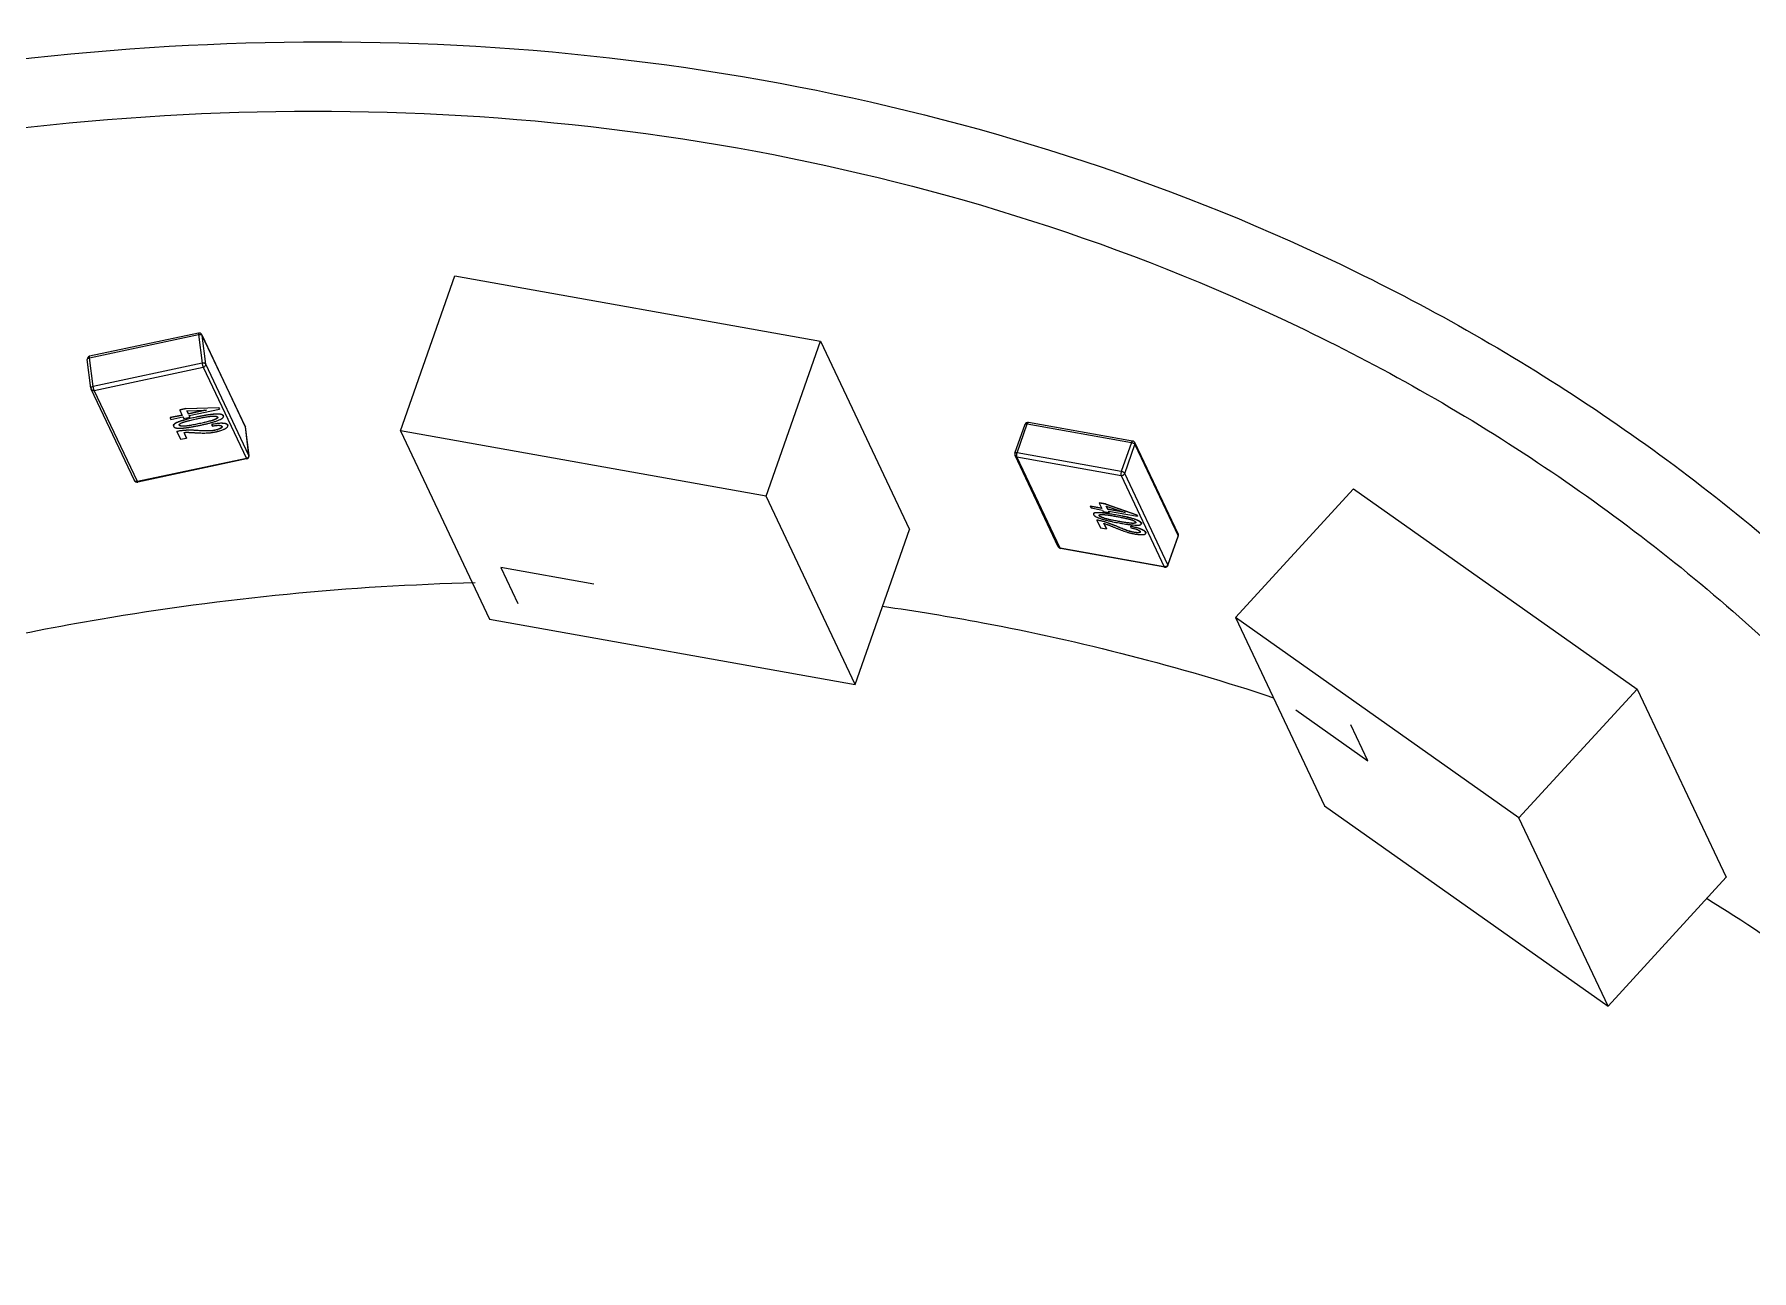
# Model space of a CAD drawing. Header units: millimetres. Extents: x 0 to 432, y 0 to 279.
# Drawn here: x 361.52 to 370.22, y 218.44 to 224.71 of the extents above; entities that cross this region are included whole.
import ezdxf

# ---------------------------------------------------------------- set-up
doc = ezdxf.new("R2010")
doc.units = ezdxf.units.MM
doc.header["$LTSCALE"] = 23.749
doc.layers.get('0').update_dxf_attribs({"linetype": 'CONTINUOUS'})

msp = doc.modelspace()

# ---------------------------------------------------------------- linework, layer by layer
at = {"color": 7, "linetype": 'CONTINUOUS'}
for p, q in [((363.3772, 222.7011), (363.6524, 223.4865)), ((363.6524, 223.4865), (365.5045, 223.1554)), ((361.8026, 223.0712), (362.3545, 223.1885)), ((362.3548, 223.196), (361.8029, 223.0787)), ((362.3545, 223.1885), (362.3728, 223.0433)), ((362.3724, 223.1845), (362.3715, 223.1878)), ((362.5904, 222.725), (362.3715, 223.1878)), ((362.3907, 223.0392), (362.3724, 223.1845)), ((362.3724, 223.1845), (362.5913, 222.7216)), ((365.2293, 222.3699), (365.5045, 223.1554)), ((365.5045, 223.1554), (365.9559, 222.2011)), ((361.8209, 222.9259), (361.8026, 223.0712)), ((361.8094, 222.9169), (361.7911, 223.0621)), ((362.3728, 223.0433), (361.8209, 222.9259)), ((361.8259, 222.9059), (362.3778, 223.0233)), ((362.3778, 223.0233), (362.5967, 222.5605)), ((362.6096, 222.5764), (362.3907, 223.0392)), ((362.0296, 222.4495), (361.8107, 222.9123)), ((362.0448, 222.4431), (361.8259, 222.9059)), ((362.2908, 222.814), (362.2589, 222.8073)), ((362.2589, 222.8073), (362.2591, 222.8056)), ((362.291, 222.8123), (362.2591, 222.8056)), ((362.2591, 222.8056), (362.2718, 222.7788)), ((362.2908, 222.814), (362.4572, 222.8183)), ((362.2908, 222.814), (362.291, 222.8123)), ((362.4574, 222.8166), (362.291, 222.8123)), ((362.2956, 222.8025), (362.395, 222.8051)), ((362.3036, 222.7856), (362.2956, 222.8025)), ((362.3034, 222.7873), (362.2962, 222.8025)), ((362.3857, 222.8048), (362.3034, 222.7873)), ((362.395, 222.8051), (362.3036, 222.7856)), ((362.3074, 222.7778), (362.4604, 222.8103)), ((362.4572, 222.8183), (362.4574, 222.8166)), ((362.4602, 222.812), (362.4572, 222.8183)), ((362.4604, 222.8103), (362.4574, 222.8166)), ((362.4602, 222.812), (362.4604, 222.8103)), ((362.271, 222.7804), (362.211, 222.7677)), ((362.211, 222.7677), (362.2112, 222.766)), ((362.2718, 222.7788), (362.2112, 222.766)), ((362.2112, 222.766), (362.2149, 222.7581)), ((362.2149, 222.7581), (362.2755, 222.771)), ((362.2274, 222.7253), (362.2281, 222.7229)), ((362.2451, 222.7439), (362.2453, 222.7422)), ((362.2564, 222.7301), (362.2565, 222.7313)), ((362.2567, 222.729), (362.2564, 222.7301)), ((362.2565, 222.7307), (362.2567, 222.729)), ((362.2755, 222.771), (362.2792, 222.7631)), ((362.2792, 222.7631), (362.3111, 222.7699)), ((362.3034, 222.7873), (362.3036, 222.7856)), ((362.3111, 222.7699), (362.3074, 222.7778)), ((362.3109, 222.7716), (362.3079, 222.7779)), ((362.3109, 222.7716), (362.3111, 222.7699)), ((362.344, 222.7718), (362.3442, 222.7701)), ((362.3597, 222.7388), (362.3599, 222.7371)), ((362.4235, 222.7264), (362.4229, 222.7349)), ((362.4229, 222.7349), (362.4232, 222.7332)), ((362.4232, 222.7332), (362.4237, 222.7247)), ((362.4512, 222.7704), (362.4516, 222.7691)), ((362.4736, 222.723), (362.474, 222.7217)), ((362.4797, 222.7781), (362.4799, 222.7764)), ((362.4797, 222.7781), (362.4804, 222.7758)), ((362.4806, 222.7741), (362.4799, 222.7764)), ((362.5022, 222.7306), (362.5024, 222.7289)), ((362.5022, 222.7306), (362.5029, 222.7282)), ((362.5032, 222.7265), (362.5024, 222.7289)), ((362.5904, 222.725), (362.5917, 222.7204)), ((362.5913, 222.7216), (362.6096, 222.5764)), ((362.61, 222.5752), (362.5917, 222.7204)), ((366.4906, 222.5869), (366.542, 222.7336)), ((366.5014, 222.5891), (366.5528, 222.7358)), ((366.5528, 222.7358), (367.0807, 222.6414)), ((367.0867, 222.649), (366.5588, 222.7434)), ((362.2437, 222.6985), (362.2439, 222.6968)), ((362.2439, 222.6968), (362.2624, 222.6576)), ((362.2624, 222.6576), (362.2943, 222.6643)), ((362.2654, 222.7024), (362.2656, 222.7007)), ((362.2943, 222.6643), (362.281, 222.6926)), ((362.2941, 222.666), (362.2816, 222.6926)), ((362.2941, 222.666), (362.2943, 222.6643)), ((362.3413, 222.7042), (362.3415, 222.7025)), ((362.4377, 222.7052), (362.4379, 222.7035)), ((363.3772, 222.7011), (363.8285, 221.7468)), ((365.2293, 222.3699), (363.3772, 222.7011)), ((367.0807, 222.6414), (367.0293, 222.4947)), ((367.0465, 222.485), (367.0979, 222.6318)), ((367.3165, 222.1778), (367.0976, 222.6407)), ((367.0979, 222.6318), (367.3169, 222.169)), ((362.5967, 222.5605), (362.0448, 222.4431)), ((362.5982, 222.5586), (362.0463, 222.4413)), ((362.61, 222.5752), (362.6096, 222.5764)), ((366.7101, 222.1127), (366.4912, 222.5755)), ((366.7192, 222.1061), (366.5002, 222.569)), ((366.5002, 222.569), (367.0281, 222.4746)), ((367.0293, 222.4947), (366.5014, 222.5891)), ((367.0281, 222.4746), (367.247, 222.0118)), ((367.2654, 222.0222), (367.0465, 222.485)), ((365.6807, 221.4157), (365.2293, 222.3699)), ((367.607, 221.7541), (368.2059, 222.407)), ((368.2059, 222.407), (369.6425, 221.3921)), ((366.8727, 222.3192), (366.8721, 222.3175)), ((366.8721, 222.3175), (366.8758, 222.3097)), ((366.93, 222.3072), (366.8721, 222.3175)), ((366.9291, 222.3092), (366.8727, 222.3192)), ((366.8758, 222.3097), (366.9337, 222.2993)), ((366.8892, 222.2817), (366.8886, 222.2799)), ((366.9059, 222.2875), (366.9053, 222.2858)), ((366.918, 222.3356), (366.9174, 222.3339)), ((366.9174, 222.3339), (366.93, 222.3072)), ((366.9479, 222.3284), (366.9174, 222.3339)), ((366.9485, 222.3301), (366.918, 222.3356)), ((366.9337, 222.2993), (366.9374, 222.2914)), ((366.9374, 222.2914), (366.9679, 222.286)), ((366.9485, 222.3301), (366.9479, 222.3284)), ((367.1076, 222.274), (366.9479, 222.3284)), ((366.9485, 222.3301), (367.1082, 222.2757)), ((366.9605, 222.3017), (366.9525, 222.3186)), ((366.9525, 222.3186), (367.0479, 222.2861)), ((366.9611, 222.3034), (366.9542, 222.318)), ((366.9611, 222.3034), (366.9605, 222.3017)), ((367.0479, 222.2861), (366.9605, 222.3017)), ((367.0366, 222.2899), (366.9611, 222.3034)), ((366.9679, 222.286), (366.9642, 222.2938)), ((366.9642, 222.2938), (367.1106, 222.2677)), ((366.9685, 222.2877), (366.9658, 222.2936)), ((366.9685, 222.2877), (366.9679, 222.286)), ((365.6807, 221.4157), (365.9559, 222.2011)), ((366.9054, 222.2501), (366.9048, 222.2484)), ((366.9048, 222.2484), (366.9234, 222.2091)), ((366.9165, 222.2707), (366.9163, 222.2728)), ((366.9171, 222.2725), (366.9165, 222.2707)), ((366.9168, 222.2737), (366.917, 222.2729)), ((366.917, 222.2729), (366.9171, 222.2725)), ((366.9171, 222.2725), (366.9187, 222.2704)), ((366.9234, 222.2091), (366.9538, 222.2037)), ((366.9262, 222.2457), (366.9256, 222.244)), ((366.9538, 222.2037), (366.9405, 222.2319)), ((366.9545, 222.2054), (366.9422, 222.2313)), ((366.9545, 222.2054), (366.9538, 222.2037)), ((366.999, 222.2208), (366.9984, 222.2191)), ((367.0004, 222.2763), (366.9998, 222.2745)), ((367.0161, 222.2433), (367.0155, 222.2415)), ((367.0769, 222.218), (367.0763, 222.2163)), ((367.0763, 222.2163), (367.0769, 222.209)), ((367.102, 222.2354), (367.1029, 222.2362)), ((367.1082, 222.2757), (367.1076, 222.274)), ((367.1106, 222.2677), (367.1076, 222.274)), ((367.1112, 222.2694), (367.1082, 222.2757)), ((367.1112, 222.2694), (367.1106, 222.2677)), ((367.1306, 222.2343), (367.13, 222.2326)), ((367.1305, 222.2284), (367.1311, 222.2301)), ((367.247, 222.0118), (366.7192, 222.1061)), ((367.0916, 222.1881), (367.091, 222.1863)), ((367.1251, 222.1882), (367.1253, 222.1885)), ((367.1253, 222.1882), (367.1252, 222.1876)), ((367.1531, 222.1868), (367.1525, 222.185)), ((367.153, 222.1805), (367.1536, 222.1822)), ((367.3169, 222.169), (367.2654, 222.0222)), ((367.2657, 222.0197), (367.3171, 222.1665)), ((367.2489, 222.0099), (366.721, 222.1043)), ((363.886, 222.0073), (363.972, 221.8255)), ((364.3565, 221.9232), (363.886, 222.0073)), ((363.8285, 221.7468), (365.6807, 221.4157)), ((367.607, 221.7541), (368.0584, 220.7998)), ((369.0437, 220.7392), (367.607, 221.7541)), ((369.0437, 220.7392), (369.6425, 221.3921)), ((369.6425, 221.3921), (370.0939, 220.4378)), ((367.9125, 221.2862), (368.2774, 221.0284)), ((368.2774, 221.0284), (368.1914, 221.2102)), ((368.0584, 220.7998), (369.495, 219.7849)), ((369.495, 219.7849), (369.0437, 220.7392)), ((369.495, 219.7849), (370.0939, 220.4378))]:
    msp.add_line(p, q, dxfattribs=at)
for centre, radius, start, end in [((362.3579, 223.1814), 0.015, 25.31448, 102.00535), ((361.806, 223.064), 0.015, 102.00709, 187.15953), ((361.8243, 222.9188), 0.0151, 187.21739, 205.25718), ((362.2604, 222.7303), 0.00395, 161.86362, 166.11544), ((362.5768, 222.7186), 0.015, 7.16346, 25.31109), ((366.5562, 222.7286), 0.015, 79.86429, 160.6893), ((367.0841, 222.6342), 0.015, 25.31449, 79.86251), ((362.5951, 222.5733), 0.015, 282.00708, 7.15953), ((362.5983, 222.575), 0.0114, 1.18803, 7.13402), ((366.5048, 222.5819), 0.015, 160.68667, 205.3176), ((362.0432, 222.4559), 0.015, 205.31448, 282.00535), ((367.1007, 222.236), 0.00218, 340.67958, 346.58541), ((366.7237, 222.1191), 0.015, 205.31449, 259.86251), ((367.303, 222.1714), 0.015, 340.68667, 25.3176), ((367.2516, 222.0247), 0.015, 259.86429, 340.6893), ((364.8689, 212.0345), 9.7509, 54.41168, 58.29766)]:
    msp.add_arc(centre, radius, start, end, dxfattribs=at)
at = {"color": 3, "linetype": 'CONTINUOUS'}
msp.add_open_spline([(351.395, 218.5996), (351.9854, 219.4647), (353.4022, 221.0727), (356.0256, 222.9461), (359.0126, 224.2071), (362.1674, 224.7702), (365.2829, 224.5962), (367.7047, 223.8281), (369.405, 222.8666), (370.5339, 221.9955), (371.5074, 220.9826), (372.0436, 220.2213), (372.2793, 219.825)], degree=3, knots=[0, 0, 0, 0, 0.128172, 0.259404, 0.391403, 0.521701, 0.648207, 0.769709, 0.828693, 0.886569, 0.943578, 1, 1, 1, 1], dxfattribs=at)
at = {"color": 7, "linetype": 'CONTINUOUS'}
for points, knots in [([(351.72, 218.444), (352.2913, 219.2812), (353.6624, 220.8373), (356.2012, 222.6503), (359.0918, 223.8706), (362.1448, 224.4155), (365.1599, 224.2472), (367.5035, 223.5038), (369.1489, 222.5733), (370.2415, 221.7303), (371.1835, 220.7501), (371.7025, 220.0134), (371.9305, 219.6299)], [0, 0, 0, 0, 0.128172, 0.259404, 0.391402, 0.521701, 0.648207, 0.769709, 0.828693, 0.886569, 0.943578, 1, 1, 1, 1]), ([(362.3548, 223.196), (362.3547, 223.196), (362.3545, 223.1958), (362.3543, 223.1954), (362.3542, 223.1947), (362.3542, 223.1939), (362.3542, 223.1928), (362.3543, 223.191), (362.3544, 223.1895), (362.3545, 223.1885)], [0, 0, 0, 0, 0.038945, 0.098465, 0.184673, 0.298551, 0.439161, 0.604857, 1, 1, 1, 1]), ([(362.3545, 223.1885), (362.3561, 223.1889), (362.3591, 223.1893), (362.3636, 223.1891), (362.3675, 223.1883), (362.3698, 223.1872), (362.3707, 223.1865)], [0, 0, 0, 0, 0.281453, 0.553275, 0.796951, 1, 1, 1, 1]), ([(362.3707, 223.1865), (362.3709, 223.1864), (362.3716, 223.1858), (362.3722, 223.1851), (362.3724, 223.1845)], [0, 0, 0, 0, 0.271563, 1, 1, 1, 1]), ([(361.7911, 223.0621), (361.7911, 223.0626), (361.7911, 223.0635), (361.7917, 223.0649), (361.7927, 223.0663), (361.7946, 223.0681), (361.798, 223.0699), (361.801, 223.0708), (361.8026, 223.0712)], [0, 0, 0, 0, 0.086053, 0.179002, 0.283774, 0.40266, 0.680932, 1, 1, 1, 1]), ([(361.8026, 223.0712), (361.8025, 223.0722), (361.8023, 223.0736), (361.8023, 223.0754), (361.8023, 223.0765), (361.8023, 223.0774), (361.8024, 223.078), (361.8026, 223.0785), (361.8028, 223.0787), (361.8029, 223.0787)], [0, 0, 0, 0, 0.395143, 0.560839, 0.701449, 0.815327, 0.901535, 0.961055, 1, 1, 1, 1]), ([(362.3907, 223.0392), (362.3902, 223.0403), (362.3887, 223.0416), (362.3863, 223.0428), (362.3831, 223.0437), (362.3785, 223.0441), (362.3747, 223.0437), (362.3728, 223.0433)], [0, 0, 0, 0, 0.179154, 0.290145, 0.415258, 0.697846, 1, 1, 1, 1]), ([(362.3728, 223.0433), (362.373, 223.0415), (362.3736, 223.0377), (362.3748, 223.0323), (362.376, 223.028), (362.377, 223.0251), (362.3775, 223.0239), (362.3778, 223.0233)], [0, 0, 0, 0, 0.267368, 0.550502, 0.807291, 0.913722, 1, 1, 1, 1]), ([(362.3778, 223.0233), (362.3797, 223.0237), (362.3834, 223.0252), (362.3878, 223.029), (362.3905, 223.0338), (362.3909, 223.0375), (362.3907, 223.0392)], [0, 0, 0, 0, 0.262529, 0.521606, 0.768241, 1, 1, 1, 1]), ([(361.8209, 222.9259), (361.8192, 222.9256), (361.8162, 222.9246), (361.8129, 222.9228), (361.8109, 222.921), (361.8099, 222.9197), (361.8094, 222.9183), (361.8093, 222.9173), (361.8094, 222.9169)], [0, 0, 0, 0, 0.319068, 0.59734, 0.716226, 0.820998, 0.913947, 1, 1, 1, 1]), ([(361.8107, 222.9123), (361.8113, 222.9111), (361.813, 222.9088), (361.8167, 222.9064), (361.8212, 222.9054), (361.8243, 222.9056), (361.8259, 222.9059)], [0, 0, 0, 0, 0.234226, 0.476898, 0.732495, 1, 1, 1, 1]), ([(361.8259, 222.9059), (361.8256, 222.9065), (361.8251, 222.9077), (361.8241, 222.9106), (361.8229, 222.9149), (361.8217, 222.9203), (361.8211, 222.9241), (361.8209, 222.9259)], [0, 0, 0, 0, 0.086278, 0.192709, 0.449498, 0.732632, 1, 1, 1, 1]), ([(362.2272, 222.727), (362.2271, 222.7278), (362.2272, 222.7294), (362.2283, 222.7318), (362.2301, 222.7341), (362.2324, 222.7363), (362.2351, 222.7384), (362.2382, 222.7403), (362.2415, 222.7422), (362.2439, 222.7433), (362.2451, 222.7439)], [0, 0, 0, 0, 0.09042, 0.189368, 0.300406, 0.423362, 0.557214, 0.698933, 0.847118, 1, 1, 1, 1]), ([(362.2453, 222.7422), (362.2441, 222.7416), (362.2418, 222.7405), (362.2384, 222.7386), (362.2353, 222.7366), (362.2326, 222.7346), (362.2303, 222.7324), (362.2285, 222.7301), (362.2274, 222.7277), (362.2273, 222.726), (362.2274, 222.7253)], [0, 0, 0, 0, 0.152882, 0.301067, 0.442786, 0.576638, 0.699594, 0.810632, 0.90958, 1, 1, 1, 1]), ([(362.2281, 222.7229), (362.2282, 222.7225), (362.2287, 222.7218), (362.2297, 222.7203), (362.2317, 222.7187), (362.2346, 222.7172), (362.238, 222.716), (362.2412, 222.7153), (362.2439, 222.7148), (362.246, 222.7145), (362.2481, 222.7143), (362.251, 222.7141), (362.2547, 222.714), (362.2592, 222.7139), (362.2653, 222.714), (362.2714, 222.7144), (362.2775, 222.7149), (362.2821, 222.7153), (362.2867, 222.7158), (362.2928, 222.7166), (362.3004, 222.7176), (362.3125, 222.7194), (362.3276, 222.722), (362.3426, 222.7249), (362.3546, 222.7273), (362.3606, 222.7286), (362.3635, 222.7292)], [0, 0, 0, 0, 0.008918, 0.018197, 0.038839, 0.062265, 0.088634, 0.117083, 0.131953, 0.147201, 0.162682, 0.178319, 0.210167, 0.242476, 0.275047, 0.340734, 0.373738, 0.406782, 0.439851, 0.472943, 0.539115, 0.605236, 0.737211, 0.868795, 0.934461, 1, 1, 1, 1]), ([(362.2451, 222.7439), (362.2469, 222.7447), (362.2507, 222.7463), (362.2564, 222.7485), (362.2623, 222.7506), (362.2683, 222.7526), (362.2744, 222.7545), (362.2806, 222.7563), (362.2868, 222.758), (362.2993, 222.7615), (362.3141, 222.7651), (362.3312, 222.769), (362.3397, 222.7708), (362.344, 222.7718)], [0, 0, 0, 0, 0.058913, 0.118761, 0.179653, 0.241062, 0.302953, 0.365336, 0.428038, 0.490949, 0.744563, 0.872109, 1, 1, 1, 1]), ([(362.3442, 222.7701), (362.3399, 222.7691), (362.3314, 222.7673), (362.3143, 222.7634), (362.2995, 222.7598), (362.287, 222.7563), (362.2808, 222.7546), (362.2746, 222.7528), (362.2685, 222.7509), (362.2625, 222.7489), (362.2566, 222.7468), (362.2509, 222.7446), (362.2471, 222.743), (362.2453, 222.7422)], [0, 0, 0, 0, 0.127891, 0.255437, 0.509051, 0.571962, 0.634664, 0.697047, 0.758938, 0.820347, 0.881239, 0.941087, 1, 1, 1, 1]), ([(362.2565, 222.7307), (362.2567, 222.7303), (362.2572, 222.7297), (362.2578, 222.7291), (362.2581, 222.7288)], [0, 0, 0, 0, 0.476678, 1, 1, 1, 1]), ([(362.2566, 222.7315), (362.2568, 222.7322), (362.2575, 222.7334), (362.2591, 222.735), (362.2611, 222.7364), (362.264, 222.7384), (362.2673, 222.7401), (362.2708, 222.7418), (362.2745, 222.7433), (362.2794, 222.7451), (362.2853, 222.747), (362.2914, 222.7488), (362.2976, 222.7504), (362.3038, 222.752), (362.3122, 222.7541), (362.3227, 222.7566), (362.3353, 222.7595), (362.3438, 222.7613), (362.348, 222.7622)], [0, 0, 0, 0, 0.019796, 0.042641, 0.068099, 0.095007, 0.152382, 0.182153, 0.212731, 0.275672, 0.339846, 0.404734, 0.47019, 0.535933, 0.601852, 0.734144, 0.866918, 1, 1, 1, 1]), ([(362.3599, 222.7371), (362.3555, 222.7361), (362.3466, 222.7343), (362.3331, 222.7316), (362.3219, 222.7295), (362.3129, 222.7279), (362.3061, 222.7268), (362.2993, 222.7258), (362.2924, 222.7249), (362.2856, 222.7242), (362.2799, 222.724), (362.2754, 222.724), (362.272, 222.7241), (362.2688, 222.7243), (362.2656, 222.7247), (362.2627, 222.7253), (362.2605, 222.726), (362.2589, 222.7267), (362.258, 222.7274), (362.2573, 222.7281), (362.2569, 222.7287), (362.2567, 222.729)], [0, 0, 0, 0, 0.129309, 0.258887, 0.388781, 0.453838, 0.518983, 0.584208, 0.649471, 0.714658, 0.779314, 0.811229, 0.842797, 0.873816, 0.903944, 0.932516, 0.958775, 0.970649, 0.981385, 0.99098, 1, 1, 1, 1]), ([(362.2581, 222.7288), (362.2588, 222.7284), (362.2603, 222.7276), (362.2629, 222.7269), (362.2658, 222.7263), (362.2699, 222.7259), (362.2752, 222.7256), (362.2839, 222.7257), (362.2926, 222.7266), (362.3014, 222.7279), (362.3101, 222.7292), (362.321, 222.7311), (362.3339, 222.7335), (362.3469, 222.7361), (362.3554, 222.7379), (362.3597, 222.7388)], [0, 0, 0, 0, 0.023104, 0.049399, 0.077785, 0.107553, 0.169218, 0.232342, 0.360555, 0.424815, 0.489025, 0.617195, 0.745081, 0.872666, 1, 1, 1, 1]), ([(362.344, 222.7718), (362.347, 222.7724), (362.353, 222.7737), (362.365, 222.7761), (362.38, 222.779), (362.3981, 222.7821), (362.4118, 222.7841), (362.421, 222.7852), (362.4256, 222.7857), (362.4302, 222.7861), (362.4363, 222.7866), (362.4424, 222.787), (362.4485, 222.7871), (362.453, 222.7871), (362.4574, 222.7869), (362.461, 222.7865), (362.4638, 222.7862), (362.4659, 222.7858), (362.4679, 222.7854), (362.4698, 222.785), (362.4716, 222.7844), (362.4737, 222.7835), (362.4756, 222.7825), (362.4773, 222.7813), (362.4783, 222.7803), (362.4791, 222.7793), (362.4795, 222.7785), (362.4797, 222.7781)], [0, 0, 0, 0, 0.065527, 0.131178, 0.262732, 0.394676, 0.526937, 0.560017, 0.593093, 0.626136, 0.659111, 0.7248, 0.757369, 0.789673, 0.821509, 0.852624, 0.867839, 0.882679, 0.897171, 0.911309, 0.924779, 0.93751, 0.96107, 0.971793, 0.981795, 0.991086, 1, 1, 1, 1]), ([(362.4799, 222.7764), (362.4797, 222.7768), (362.4793, 222.7775), (362.4785, 222.7786), (362.4775, 222.7796), (362.4759, 222.7808), (362.4739, 222.7818), (362.4718, 222.7827), (362.47, 222.7833), (362.4681, 222.7837), (362.4661, 222.7841), (362.464, 222.7845), (362.4612, 222.7848), (362.4576, 222.7852), (362.4532, 222.7853), (362.4487, 222.7854), (362.4426, 222.7853), (362.4365, 222.7849), (362.4304, 222.7844), (362.4258, 222.784), (362.4212, 222.7835), (362.412, 222.7824), (362.3983, 222.7804), (362.3802, 222.7773), (362.3652, 222.7744), (362.3532, 222.772), (362.3472, 222.7707), (362.3442, 222.7701)], [0, 0, 0, 0, 0.008914, 0.018205, 0.028207, 0.03893, 0.06249, 0.075221, 0.088691, 0.102829, 0.117321, 0.132161, 0.147376, 0.178491, 0.210327, 0.242631, 0.2752, 0.340889, 0.373864, 0.406907, 0.439983, 0.473063, 0.605324, 0.737268, 0.868822, 0.934473, 1, 1, 1, 1]), ([(362.348, 222.7622), (362.3548, 222.7636), (362.3683, 222.7665), (362.3853, 222.7697), (362.3989, 222.772), (362.4075, 222.7734), (362.4144, 222.7742), (362.4196, 222.7749), (362.4248, 222.7753), (362.4282, 222.7756), (362.43, 222.7757)], [0, 0, 0, 0, 0.248901, 0.498671, 0.623873, 0.749286, 0.812062, 0.874854, 0.937516, 1, 1, 1, 1]), ([(362.3597, 222.7388), (362.364, 222.7397), (362.3725, 222.7415), (362.3853, 222.7444), (362.3979, 222.7474), (362.4105, 222.7506), (362.4208, 222.7535), (362.4279, 222.7557), (362.4318, 222.7571), (362.4356, 222.7586), (362.4392, 222.7601), (362.4427, 222.7619), (362.4458, 222.7637), (362.4485, 222.7656), (362.4506, 222.7679), (362.4511, 222.7691), (362.4513, 222.7698)], [0, 0, 0, 0, 0.133419, 0.266502, 0.399163, 0.531157, 0.661764, 0.726212, 0.757931, 0.789154, 0.849898, 0.878994, 0.907255, 0.958819, 0.980919, 1, 1, 1, 1]), ([(362.4515, 222.7691), (362.4516, 222.7685), (362.4514, 222.7672), (362.4502, 222.7655), (362.4486, 222.7639), (362.4465, 222.7623), (362.4442, 222.7609), (362.4416, 222.7596), (362.439, 222.7583), (362.4352, 222.7566), (362.4303, 222.7547), (362.4242, 222.7528), (362.418, 222.7509), (362.4096, 222.7486), (362.3989, 222.7459), (362.386, 222.7428), (362.373, 222.7399), (362.3643, 222.738), (362.3599, 222.7371)], [0, 0, 0, 0, 0.017752, 0.038188, 0.061718, 0.087695, 0.115568, 0.144478, 0.174303, 0.204998, 0.268029, 0.332812, 0.398352, 0.464382, 0.597442, 0.73122, 0.865436, 1, 1, 1, 1]), ([(362.3635, 222.7292), (362.3664, 222.7298), (362.3722, 222.7311), (362.3808, 222.733), (362.3894, 222.7349), (362.398, 222.7369), (362.4065, 222.7391), (362.415, 222.7412), (362.4233, 222.7436), (362.4316, 222.7461), (362.4398, 222.7486), (362.4478, 222.7513), (362.4557, 222.7541), (362.4621, 222.7566), (362.4668, 222.7589), (362.4701, 222.7608), (362.4731, 222.7627), (362.4756, 222.7648), (362.4778, 222.767), (362.4794, 222.7693), (362.4805, 222.7716), (362.4807, 222.7733), (362.4806, 222.7741)], [0, 0, 0, 0, 0.06859, 0.137071, 0.205477, 0.273698, 0.341635, 0.409396, 0.476604, 0.543491, 0.609906, 0.675809, 0.740879, 0.804193, 0.834684, 0.863809, 0.891354, 0.917166, 0.94084, 0.962506, 0.982107, 1, 1, 1, 1]), ([(362.4229, 222.7349), (362.4267, 222.7356), (362.4341, 222.737), (362.4454, 222.7386), (362.4567, 222.7399), (362.4661, 222.7404), (362.4736, 222.7405), (362.4791, 222.7402), (362.4843, 222.7397), (362.4893, 222.7388), (362.4938, 222.7375), (362.497, 222.736), (362.4991, 222.7345), (362.5004, 222.7333), (362.5014, 222.732), (362.5019, 222.7311), (362.5022, 222.7306)], [0, 0, 0, 0, 0.137637, 0.2757, 0.413773, 0.550888, 0.618505, 0.684976, 0.749473, 0.810829, 0.867582, 0.917903, 0.940581, 0.961701, 0.981269, 1, 1, 1, 1]), ([(362.5024, 222.7289), (362.5021, 222.7294), (362.5016, 222.7303), (362.5006, 222.7316), (362.4993, 222.7327), (362.4972, 222.7342), (362.494, 222.7358), (362.4895, 222.7371), (362.4846, 222.738), (362.4793, 222.7385), (362.4738, 222.7388), (362.4664, 222.7387), (362.4569, 222.7382), (362.4456, 222.7369), (362.4343, 222.7353), (362.4269, 222.7339), (362.4232, 222.7332)], [0, 0, 0, 0, 0.018731, 0.038299, 0.059419, 0.082097, 0.132418, 0.189171, 0.250527, 0.315024, 0.381495, 0.449112, 0.586227, 0.7243, 0.862363, 1, 1, 1, 1]), ([(362.4237, 222.7247), (362.426, 222.7252), (362.4306, 222.7261), (362.4376, 222.7273), (362.4447, 222.7281), (362.4506, 222.7286), (362.4552, 222.7287), (362.4587, 222.7286), (362.462, 222.7283), (362.4652, 222.7278), (362.4681, 222.7271), (362.4702, 222.7263), (362.4716, 222.7253), (362.4725, 222.7246), (362.4731, 222.7238), (362.4735, 222.7233), (362.4736, 222.723)], [0, 0, 0, 0, 0.136224, 0.272943, 0.410044, 0.546505, 0.613987, 0.680491, 0.745344, 0.807366, 0.865509, 0.917487, 0.940375, 0.961677, 0.981324, 1, 1, 1, 1]), ([(362.43, 222.7757), (362.4321, 222.7757), (362.4354, 222.7756), (362.4397, 222.7752), (362.4427, 222.7748), (362.4456, 222.7742), (362.4477, 222.7734), (362.4492, 222.7726), (362.45, 222.772), (362.4507, 222.7712), (362.451, 222.7707), (362.4512, 222.7704)], [0, 0, 0, 0, 0.290231, 0.431032, 0.567611, 0.697099, 0.8142, 0.867162, 0.915643, 0.959076, 1, 1, 1, 1]), ([(362.4377, 222.7052), (362.4415, 222.7061), (362.4472, 222.7074), (362.4545, 222.7097), (362.4597, 222.7117), (362.4638, 222.7136), (362.4668, 222.7152), (362.4689, 222.7165), (362.4707, 222.7179), (362.4722, 222.7193), (362.4734, 222.7208), (362.4737, 222.7219), (362.4738, 222.7225)], [0, 0, 0, 0, 0.284942, 0.423929, 0.558604, 0.687941, 0.750176, 0.809485, 0.864784, 0.915566, 0.960602, 1, 1, 1, 1]), ([(362.474, 222.7217), (362.4741, 222.7211), (362.4739, 222.72), (362.4731, 222.7183), (362.4717, 222.7168), (362.47, 222.7154), (362.4679, 222.714), (362.4656, 222.7127), (362.4632, 222.7115), (362.4598, 222.71), (362.4553, 222.7082), (362.4497, 222.7064), (362.4438, 222.7049), (362.4399, 222.704), (362.4379, 222.7035)], [0, 0, 0, 0, 0.038119, 0.080488, 0.12933, 0.183429, 0.241976, 0.30417, 0.368494, 0.434408, 0.570397, 0.711043, 0.854807, 1, 1, 1, 1]), ([(362.4425, 222.6958), (362.4442, 222.6962), (362.4475, 222.6969), (362.4526, 222.6981), (362.4575, 222.6995), (362.464, 222.7013), (362.4719, 222.7038), (362.4795, 222.7067), (362.4853, 222.7093), (362.4894, 222.7114), (362.4932, 222.7135), (362.4966, 222.7158), (362.4995, 222.7183), (362.5023, 222.7215), (362.5033, 222.7247), (362.5031, 222.7265)], [0, 0, 0, 0, 0.073123, 0.145873, 0.218133, 0.289873, 0.431155, 0.567999, 0.634228, 0.698464, 0.760413, 0.81891, 0.87276, 0.920939, 1, 1, 1, 1]), ([(366.542, 222.7336), (366.5421, 222.7339), (366.5425, 222.7344), (366.5433, 222.7351), (366.5443, 222.7356), (366.5462, 222.7361), (366.5491, 222.7363), (366.5515, 222.736), (366.5528, 222.7358)], [0, 0, 0, 0, 0.078269, 0.164577, 0.264525, 0.380686, 0.662339, 1, 1, 1, 1]), ([(366.5528, 222.7358), (366.5532, 222.7369), (366.5538, 222.7385), (366.5549, 222.7404), (366.5561, 222.7422), (366.5577, 222.7436), (366.5588, 222.7434)], [0, 0, 0, 0, 0.355943, 0.510626, 0.646778, 1, 1, 1, 1]), ([(362.2437, 222.6985), (362.2472, 222.6993), (362.2545, 222.7008), (362.2618, 222.7019), (362.2654, 222.7024)], [0, 0, 0, 0, 0.498368, 1, 1, 1, 1]), ([(362.2656, 222.7007), (362.262, 222.7002), (362.2547, 222.6991), (362.2475, 222.6976), (362.2439, 222.6968)], [0, 0, 0, 0, 0.501632, 1, 1, 1, 1]), ([(362.2654, 222.7024), (362.2686, 222.7028), (362.275, 222.7036), (362.2847, 222.7045), (362.2943, 222.7052), (362.307, 222.7057), (362.3227, 222.7055), (362.3351, 222.7046), (362.3413, 222.7042)], [0, 0, 0, 0, 0.127553, 0.254948, 0.381962, 0.508214, 0.756773, 1, 1, 1, 1]), ([(362.3415, 222.7025), (362.3353, 222.7029), (362.3229, 222.7038), (362.3072, 222.704), (362.2945, 222.7035), (362.2849, 222.7028), (362.2752, 222.7019), (362.2688, 222.7011), (362.2656, 222.7007)], [0, 0, 0, 0, 0.243227, 0.491786, 0.618038, 0.745052, 0.872447, 1, 1, 1, 1]), ([(362.281, 222.6926), (362.2832, 222.6927), (362.2875, 222.693), (362.2941, 222.6932), (362.2995, 222.6932), (362.3038, 222.6931), (362.3081, 222.6929), (362.3134, 222.6926), (362.3197, 222.6922), (362.326, 222.6918), (362.3302, 222.6915), (362.3323, 222.6914)], [0, 0, 0, 0, 0.128319, 0.25599, 0.382457, 0.444946, 0.507257, 0.631019, 0.754284, 0.87735, 1, 1, 1, 1]), ([(362.3323, 222.6914), (362.3346, 222.6913), (362.3391, 222.691), (362.3458, 222.6906), (362.3526, 222.6903), (362.3616, 222.6899), (362.373, 222.6896), (362.3868, 222.6895), (362.3984, 222.69), (362.4077, 222.6906), (362.4147, 222.6913), (362.4217, 222.6922), (362.4287, 222.6932), (362.4356, 222.6945), (362.4402, 222.6954), (362.4425, 222.6958)], [0, 0, 0, 0, 0.061002, 0.121993, 0.18324, 0.244587, 0.367958, 0.492558, 0.618648, 0.682122, 0.745789, 0.809527, 0.873212, 0.936725, 1, 1, 1, 1]), ([(362.3413, 222.7042), (362.3452, 222.7039), (362.3531, 222.7034), (362.3649, 222.7028), (362.3769, 222.7022), (362.3868, 222.7018), (362.3948, 222.7016), (362.403, 222.7015), (362.4111, 222.7018), (362.4193, 222.7024), (362.4255, 222.7031), (362.4316, 222.704), (362.4356, 222.7048), (362.4377, 222.7052)], [0, 0, 0, 0, 0.122373, 0.245153, 0.368369, 0.492246, 0.554578, 0.617179, 0.743908, 0.807874, 0.872072, 0.93614, 1, 1, 1, 1]), ([(362.4379, 222.7035), (362.4359, 222.7031), (362.4318, 222.7023), (362.4257, 222.7014), (362.4195, 222.7007), (362.4113, 222.7001), (362.4032, 222.6998), (362.3951, 222.6999), (362.387, 222.7001), (362.3771, 222.7005), (362.3652, 222.701), (362.3533, 222.7017), (362.3454, 222.7022), (362.3415, 222.7025)], [0, 0, 0, 0, 0.06386, 0.127928, 0.192126, 0.256092, 0.382821, 0.445422, 0.507754, 0.631631, 0.754847, 0.877627, 1, 1, 1, 1]), ([(367.0867, 222.649), (367.0855, 222.6492), (367.084, 222.6478), (367.0828, 222.6461), (367.0817, 222.6441), (367.0811, 222.6425), (367.0807, 222.6414)], [0, 0, 0, 0, 0.353222, 0.489374, 0.644057, 1, 1, 1, 1]), ([(367.0807, 222.6414), (367.0826, 222.6411), (367.0863, 222.6401), (367.0913, 222.6378), (367.0949, 222.6354), (367.097, 222.6333), (367.0977, 222.6323), (367.0979, 222.6318)], [0, 0, 0, 0, 0.28434, 0.567393, 0.814057, 0.915505, 1, 1, 1, 1]), ([(367.0979, 222.6318), (367.0985, 222.6332), (367.099, 222.6363), (367.0982, 222.6393), (367.0976, 222.6407)], [0, 0, 0, 0, 0.510109, 1, 1, 1, 1]), ([(362.6097, 222.5752), (362.6097, 222.5736), (362.6091, 222.5702), (362.6062, 222.5657), (362.602, 222.5622), (362.5985, 222.5609), (362.5967, 222.5605)], [0, 0, 0, 0, 0.233339, 0.480722, 0.739036, 1, 1, 1, 1]), ([(362.5967, 222.5605), (362.5968, 222.5602), (362.5971, 222.5597), (362.5975, 222.5591), (362.5978, 222.5587), (362.5981, 222.5586), (362.5982, 222.5586)], [0, 0, 0, 0, 0.383001, 0.673811, 0.872705, 1, 1, 1, 1]), ([(366.5014, 222.5891), (366.5001, 222.5893), (366.4977, 222.5896), (366.4948, 222.5894), (366.4929, 222.5889), (366.4919, 222.5884), (366.4911, 222.5877), (366.4907, 222.5871), (366.4906, 222.5869)], [0, 0, 0, 0, 0.337661, 0.619314, 0.735475, 0.835423, 0.921731, 1, 1, 1, 1]), ([(366.4912, 222.5755), (366.4916, 222.5746), (366.4926, 222.5731), (366.4955, 222.5704), (366.4983, 222.5693), (366.5002, 222.569)], [0, 0, 0, 0, 0.241653, 0.487448, 1, 1, 1, 1]), ([(366.5002, 222.569), (366.5, 222.5695), (366.4996, 222.5707), (366.4991, 222.5737), (366.4991, 222.578), (366.4998, 222.5835), (366.5008, 222.5873), (366.5014, 222.5891)], [0, 0, 0, 0, 0.085018, 0.188283, 0.438766, 0.721891, 1, 1, 1, 1]), ([(367.0293, 222.4947), (367.0286, 222.4929), (367.0277, 222.4892), (367.0269, 222.4837), (367.027, 222.4793), (367.0275, 222.4763), (367.0279, 222.4751), (367.0281, 222.4746)], [0, 0, 0, 0, 0.278109, 0.561234, 0.811717, 0.914982, 1, 1, 1, 1]), ([(367.0281, 222.4746), (367.03, 222.4742), (367.0339, 222.4743), (367.0385, 222.476), (367.0417, 222.4782), (367.0444, 222.4808), (367.0459, 222.4833), (367.0465, 222.485)], [0, 0, 0, 0, 0.247925, 0.503749, 0.631885, 0.758102, 1, 1, 1, 1]), ([(367.0465, 222.485), (367.0463, 222.4856), (367.0456, 222.4866), (367.0435, 222.4887), (367.0399, 222.4911), (367.0349, 222.4933), (367.0312, 222.4943), (367.0293, 222.4947)], [0, 0, 0, 0, 0.084495, 0.185943, 0.432607, 0.71566, 1, 1, 1, 1]), ([(362.0448, 222.4431), (362.0432, 222.4428), (362.0401, 222.4426), (362.0356, 222.4436), (362.0319, 222.446), (362.0302, 222.4483), (362.0296, 222.4495)], [0, 0, 0, 0, 0.267505, 0.523102, 0.765774, 1, 1, 1, 1]), ([(362.0463, 222.4413), (362.0462, 222.4412), (362.0459, 222.4414), (362.0456, 222.4417), (362.0452, 222.4423), (362.0449, 222.4428), (362.0448, 222.4431)], [0, 0, 0, 0, 0.127295, 0.326189, 0.616999, 1, 1, 1, 1]), ([(366.8886, 222.2799), (366.8884, 222.2793), (366.8883, 222.2782), (366.8887, 222.2768), (366.889, 222.276), (366.8891, 222.2756)], [0, 0, 0, 0, 0.463736, 0.72416, 1, 1, 1, 1]), ([(366.9053, 222.2858), (366.9034, 222.2857), (366.9006, 222.2855), (366.897, 222.2849), (366.8946, 222.2843), (366.8925, 222.2836), (366.8907, 222.2826), (366.8894, 222.2814), (366.8888, 222.2805), (366.8886, 222.2799)], [0, 0, 0, 0, 0.309989, 0.452925, 0.586752, 0.708551, 0.816847, 0.91279, 1, 1, 1, 1]), ([(366.8892, 222.2817), (366.8894, 222.2822), (366.89, 222.2832), (366.8913, 222.2843), (366.8931, 222.2853), (366.8952, 222.286), (366.8976, 222.2866), (366.9012, 222.2872), (366.904, 222.2874), (366.9059, 222.2875)], [0, 0, 0, 0, 0.08721, 0.183153, 0.291449, 0.413248, 0.547075, 0.690011, 1, 1, 1, 1]), ([(366.9998, 222.2745), (366.9957, 222.2753), (366.9875, 222.2767), (366.9713, 222.2794), (366.9571, 222.2815), (366.9451, 222.283), (366.9392, 222.2837), (366.9333, 222.2844), (366.9275, 222.2849), (366.9218, 222.2853), (366.9161, 222.2857), (366.9107, 222.2858), (366.9071, 222.2858), (366.9053, 222.2858)], [0, 0, 0, 0, 0.13104, 0.261211, 0.51807, 0.5812, 0.643891, 0.705954, 0.76708, 0.827291, 0.886564, 0.944071, 1, 1, 1, 1]), ([(366.9059, 222.2875), (366.9077, 222.2875), (366.9113, 222.2875), (366.9167, 222.2874), (366.9224, 222.287), (366.9281, 222.2866), (366.9339, 222.2861), (366.9398, 222.2855), (366.9457, 222.2848), (366.9577, 222.2832), (366.9719, 222.2811), (366.9881, 222.2784), (366.9963, 222.277), (367.0004, 222.2763)], [0, 0, 0, 0, 0.055929, 0.113436, 0.172709, 0.23292, 0.294046, 0.356109, 0.4188, 0.48193, 0.738789, 0.86896, 1, 1, 1, 1]), ([(366.8891, 222.2756), (366.8893, 222.2753), (366.8897, 222.2745), (366.8908, 222.2729), (366.8927, 222.2709), (366.8954, 222.2686), (366.8988, 222.2664), (366.9025, 222.2643), (366.9065, 222.2624), (366.9106, 222.2606), (366.9163, 222.2583), (366.9235, 222.2558), (366.9352, 222.2521), (366.9498, 222.2481), (366.9673, 222.2439), (366.9903, 222.239), (367.0076, 222.2357), (367.0191, 222.2337)], [0, 0, 0, 0, 0.009181, 0.019034, 0.041794, 0.067851, 0.096878, 0.127734, 0.159848, 0.192605, 0.225702, 0.292197, 0.358553, 0.490005, 0.619671, 0.747685, 1, 1, 1, 1]), ([(366.9256, 222.244), (366.9221, 222.2449), (366.9152, 222.2465), (366.9082, 222.2478), (366.9048, 222.2484)], [0, 0, 0, 0, 0.506028, 1, 1, 1, 1]), ([(366.9054, 222.2501), (366.9088, 222.2495), (366.9158, 222.2482), (366.9227, 222.2466), (366.9262, 222.2457)], [0, 0, 0, 0, 0.493972, 1, 1, 1, 1]), ([(366.9163, 222.2728), (366.9164, 222.273), (366.9167, 222.2736), (366.9173, 222.2741), (366.9178, 222.2744)], [0, 0, 0, 0, 0.232857, 1, 1, 1, 1]), ([(367.0155, 222.2415), (367.0112, 222.2423), (367.0027, 222.2438), (366.9898, 222.2463), (366.9791, 222.2485), (366.9704, 222.2503), (366.9639, 222.2517), (366.9574, 222.2533), (366.9508, 222.2549), (366.9443, 222.2567), (366.9388, 222.2585), (366.9345, 222.2601), (366.9313, 222.2613), (366.9282, 222.2626), (366.9251, 222.264), (366.9223, 222.2656), (366.9202, 222.2669), (366.9187, 222.2681), (366.9178, 222.269), (366.9171, 222.2698), (366.9167, 222.2704), (366.9165, 222.2707)], [0, 0, 0, 0, 0.124548, 0.249826, 0.376049, 0.43953, 0.503386, 0.567656, 0.632377, 0.697744, 0.763697, 0.796718, 0.829656, 0.862358, 0.89455, 0.925609, 0.954676, 0.967964, 0.979963, 0.990455, 1, 1, 1, 1]), ([(366.9178, 222.2744), (366.9182, 222.2747), (366.9194, 222.2752), (366.9212, 222.2756), (366.9233, 222.276), (366.9255, 222.2763), (366.9278, 222.2764), (366.9311, 222.2766), (366.9354, 222.2765), (366.9408, 222.2761), (366.9462, 222.2755), (366.9518, 222.2749), (366.9594, 222.2739), (366.9689, 222.2725), (366.9804, 222.2707), (366.992, 222.2687), (366.9997, 222.2674), (367.0036, 222.2667)], [0, 0, 0, 0, 0.019625, 0.041934, 0.065898, 0.091663, 0.118547, 0.146363, 0.205498, 0.267583, 0.331201, 0.396068, 0.461828, 0.594635, 0.728778, 0.86402, 1, 1, 1, 1]), ([(366.9187, 222.2704), (366.9194, 222.2697), (366.9208, 222.2686), (366.9233, 222.2671), (366.9261, 222.2656), (366.93, 222.2638), (366.9351, 222.2618), (366.9434, 222.2588), (366.9518, 222.2565), (366.9603, 222.2545), (366.9686, 222.2525), (366.979, 222.2503), (366.9914, 222.2478), (367.0038, 222.2455), (367.012, 222.244), (367.0161, 222.2433)], [0, 0, 0, 0, 0.025918, 0.055, 0.085841, 0.117669, 0.18245, 0.247612, 0.376687, 0.440365, 0.503651, 0.629104, 0.753561, 0.877119, 1, 1, 1, 1]), ([(366.9984, 222.2191), (366.9925, 222.2216), (366.9807, 222.2266), (366.9566, 222.2356), (366.938, 222.2409), (366.9256, 222.244)], [0, 0, 0, 0, 0.249563, 0.500939, 1, 1, 1, 1]), ([(366.9262, 222.2457), (366.9386, 222.2426), (366.9572, 222.2373), (366.9813, 222.2283), (366.9931, 222.2233), (366.999, 222.2208)], [0, 0, 0, 0, 0.499061, 0.750437, 1, 1, 1, 1]), ([(366.9405, 222.2319), (366.9426, 222.2313), (366.9468, 222.2299), (366.9531, 222.2278), (366.9583, 222.226), (366.9624, 222.2244), (366.9665, 222.2227), (366.9716, 222.2206), (366.9777, 222.2181), (366.9838, 222.2156), (366.9878, 222.2139), (366.9898, 222.213)], [0, 0, 0, 0, 0.125331, 0.250908, 0.376521, 0.439157, 0.501734, 0.626557, 0.751163, 0.87568, 1, 1, 1, 1]), ([(366.9898, 222.213), (366.992, 222.2121), (366.9963, 222.2103), (367.0028, 222.2077), (367.0093, 222.2051), (367.018, 222.2016), (367.0289, 222.1973), (367.0421, 222.1925), (367.0533, 222.1888), (367.0622, 222.1861), (367.0689, 222.1842), (367.0757, 222.1825), (367.0823, 222.1809), (367.0889, 222.1796), (367.0934, 222.1787), (367.0955, 222.1783)], [0, 0, 0, 0, 0.062805, 0.125607, 0.188514, 0.25146, 0.377586, 0.503996, 0.630344, 0.69327, 0.755813, 0.817841, 0.879316, 0.940024, 1, 1, 1, 1]), ([(367.091, 222.1863), (367.089, 222.1867), (367.0851, 222.1875), (367.0793, 222.1888), (367.0734, 222.1904), (367.0655, 222.1927), (367.0577, 222.1954), (367.0499, 222.1983), (367.0422, 222.2012), (367.0326, 222.205), (367.0212, 222.2096), (367.0098, 222.2143), (367.0022, 222.2175), (366.9984, 222.2191)], [0, 0, 0, 0, 0.060207, 0.121355, 0.183574, 0.246312, 0.372418, 0.435457, 0.498435, 0.624148, 0.749613, 0.874898, 1, 1, 1, 1]), ([(366.999, 222.2208), (367.0028, 222.2192), (367.0104, 222.216), (367.0218, 222.2113), (367.0332, 222.2067), (367.0428, 222.2029), (367.0505, 222.2), (367.0583, 222.1971), (367.0661, 222.1945), (367.074, 222.1921), (367.0799, 222.1905), (367.0857, 222.1892), (367.0896, 222.1884), (367.0916, 222.1881)], [0, 0, 0, 0, 0.125102, 0.250387, 0.375852, 0.501565, 0.564543, 0.627582, 0.753688, 0.816426, 0.878645, 0.939793, 1, 1, 1, 1]), ([(367.13, 222.2326), (367.1298, 222.2329), (367.1294, 222.2337), (367.1286, 222.2349), (367.1276, 222.236), (367.126, 222.2376), (367.1241, 222.2391), (367.122, 222.2406), (367.1203, 222.2417), (367.1185, 222.2428), (367.1166, 222.2438), (367.1146, 222.2448), (367.1105, 222.2468), (367.1056, 222.2488), (367.0998, 222.2509), (367.094, 222.2529), (367.0838, 222.2561), (367.0692, 222.2601), (367.0517, 222.2643), (367.0286, 222.2692), (367.0113, 222.2725), (366.9998, 222.2745)], [0, 0, 0, 0, 0.009174, 0.019052, 0.03, 0.041886, 0.068089, 0.082172, 0.096947, 0.112307, 0.127954, 0.143858, 0.160027, 0.225863, 0.259099, 0.292356, 0.358694, 0.490142, 0.619772, 0.747743, 1, 1, 1, 1]), ([(367.0004, 222.2763), (367.0119, 222.2742), (367.0292, 222.271), (367.0523, 222.266), (367.0698, 222.2619), (367.0844, 222.2579), (367.0946, 222.2547), (367.1004, 222.2526), (367.1062, 222.2505), (367.1111, 222.2485), (367.1152, 222.2465), (367.1172, 222.2455), (367.1191, 222.2445), (367.1209, 222.2435), (367.1227, 222.2424), (367.1247, 222.2409), (367.1266, 222.2394), (367.1282, 222.2378), (367.1292, 222.2366), (367.13, 222.2355), (367.1304, 222.2347), (367.1306, 222.2343)], [0, 0, 0, 0, 0.252257, 0.380228, 0.509858, 0.641306, 0.707644, 0.740901, 0.774137, 0.839973, 0.856142, 0.872046, 0.887693, 0.903053, 0.917828, 0.931911, 0.958114, 0.97, 0.980948, 0.990826, 1, 1, 1, 1]), ([(367.0036, 222.2667), (367.0101, 222.2655), (367.023, 222.2632), (367.0393, 222.2599), (367.0523, 222.2571), (367.0605, 222.2552), (367.0671, 222.2536), (367.0721, 222.2523), (367.0771, 222.2509), (367.0804, 222.2499), (367.082, 222.2493)], [0, 0, 0, 0, 0.24511, 0.492773, 0.6177, 0.743649, 0.807192, 0.871086, 0.935365, 1, 1, 1, 1]), ([(367.1028, 222.2353), (367.1026, 222.2348), (367.102, 222.234), (367.1005, 222.2332), (367.0987, 222.2326), (367.0966, 222.2322), (367.0944, 222.2319), (367.0919, 222.2317), (367.0894, 222.2316), (367.0868, 222.2316), (367.084, 222.2317), (367.0803, 222.232), (367.0735, 222.2326), (367.0637, 222.2337), (367.0518, 222.2355), (367.0398, 222.2374), (367.0276, 222.2394), (367.0195, 222.2408), (367.0155, 222.2415)], [0, 0, 0, 0, 0.01546, 0.033749, 0.055167, 0.079348, 0.105329, 0.132583, 0.161276, 0.191013, 0.2216, 0.253055, 0.317705, 0.45033, 0.585866, 0.722925, 0.861026, 1, 1, 1, 1]), ([(367.0161, 222.2433), (367.02, 222.2426), (367.0277, 222.2412), (367.0393, 222.2393), (367.0508, 222.2374), (367.0603, 222.236), (367.0679, 222.235), (367.0735, 222.2344), (367.079, 222.2338), (367.0843, 222.2334), (367.0887, 222.2333), (367.092, 222.2334), (367.0943, 222.2336), (367.0965, 222.2338), (367.0986, 222.2341), (367.1005, 222.2347), (367.1016, 222.2351), (367.102, 222.2354)], [0, 0, 0, 0, 0.135846, 0.270894, 0.404978, 0.537766, 0.60333, 0.668106, 0.731928, 0.794136, 0.853318, 0.881609, 0.908604, 0.934345, 0.958725, 0.980749, 1, 1, 1, 1]), ([(367.0191, 222.2337), (367.0218, 222.2332), (367.0271, 222.2323), (367.0377, 222.2305), (367.0483, 222.2287), (367.0575, 222.2274), (367.0627, 222.2266), (367.0666, 222.2261), (367.0705, 222.2256), (367.0757, 222.225), (367.0845, 222.224), (367.0945, 222.2231), (367.1044, 222.2224), (367.1103, 222.2223), (367.1149, 222.2223), (367.119, 222.2226), (367.1228, 222.2232), (367.1261, 222.2244), (367.1281, 222.2254), (367.1296, 222.2267), (367.1303, 222.2278), (367.1305, 222.2284)], [0, 0, 0, 0, 0.071223, 0.142168, 0.283288, 0.352977, 0.387681, 0.422302, 0.456616, 0.490585, 0.558145, 0.690708, 0.75535, 0.817721, 0.847508, 0.875851, 0.926171, 0.947978, 0.96722, 0.984374, 1, 1, 1, 1]), ([(367.1525, 222.185), (367.1522, 222.1855), (367.1517, 222.1865), (367.1507, 222.1879), (367.1494, 222.1893), (367.1474, 222.1913), (367.1443, 222.1937), (367.14, 222.1964), (367.1352, 222.1989), (367.1301, 222.2011), (367.1249, 222.2032), (367.1177, 222.2058), (367.1087, 222.2086), (367.0978, 222.2115), (367.0871, 222.2141), (367.0799, 222.2156), (367.0763, 222.2163)], [0, 0, 0, 0, 0.018956, 0.03939, 0.062049, 0.086652, 0.141302, 0.202052, 0.266529, 0.33309, 0.400635, 0.468479, 0.603814, 0.737606, 0.869795, 1, 1, 1, 1]), ([(367.0769, 222.218), (367.0805, 222.2173), (367.0877, 222.2158), (367.0985, 222.2132), (367.1093, 222.2103), (367.1183, 222.2075), (367.1255, 222.2049), (367.1307, 222.2029), (367.1358, 222.2006), (367.1406, 222.1981), (367.1449, 222.1955), (367.148, 222.193), (367.15, 222.1911), (367.1513, 222.1896), (367.1523, 222.1882), (367.1528, 222.1872), (367.1531, 222.1868)], [0, 0, 0, 0, 0.130205, 0.262394, 0.396186, 0.531521, 0.599365, 0.66691, 0.733471, 0.797948, 0.858698, 0.913348, 0.937951, 0.96061, 0.981044, 1, 1, 1, 1]), ([(367.0769, 222.209), (367.0792, 222.2085), (367.0836, 222.2077), (367.0903, 222.2062), (367.0971, 222.2045), (367.1027, 222.2028), (367.1072, 222.2013), (367.1105, 222.2), (367.1137, 222.1986), (367.1168, 222.1971), (367.1196, 222.1955), (367.1216, 222.1941), (367.123, 222.1928), (367.1238, 222.1919), (367.1244, 222.191), (367.1248, 222.1904), (367.1249, 222.1901)], [0, 0, 0, 0, 0.128655, 0.259118, 0.391947, 0.526539, 0.594213, 0.661722, 0.728519, 0.793586, 0.855685, 0.912199, 0.937168, 0.960202, 0.980936, 1, 1, 1, 1]), ([(367.082, 222.2493), (367.0841, 222.2486), (367.0883, 222.247), (367.0933, 222.2447), (367.0971, 222.2427), (367.0991, 222.2413), (367.1005, 222.2401), (367.1014, 222.2393), (367.102, 222.2384), (367.1024, 222.2378), (367.1025, 222.2375)], [0, 0, 0, 0, 0.281724, 0.557362, 0.688955, 0.810246, 0.865534, 0.915954, 0.960004, 1, 1, 1, 1]), ([(367.1025, 222.2375), (367.1026, 222.2372), (367.1029, 222.2365), (367.1029, 222.2358), (367.1028, 222.2355)], [0, 0, 0, 0, 0.532848, 1, 1, 1, 1]), ([(367.1305, 222.2284), (367.1306, 222.2287), (367.1307, 222.2293), (367.1307, 222.2304), (367.1304, 222.2315), (367.1301, 222.2322), (367.13, 222.2326)], [0, 0, 0, 0, 0.226976, 0.465968, 0.725689, 1, 1, 1, 1]), ([(367.1306, 222.2343), (367.1307, 222.2339), (367.131, 222.2332), (367.1313, 222.2321), (367.1313, 222.2311), (367.1312, 222.2304), (367.1311, 222.2301)], [0, 0, 0, 0, 0.274311, 0.534032, 0.773024, 1, 1, 1, 1]), ([(366.7192, 222.1061), (366.7172, 222.1065), (366.7144, 222.1076), (366.7115, 222.1102), (366.7105, 222.1118), (366.7101, 222.1127)], [0, 0, 0, 0, 0.512552, 0.758347, 1, 1, 1, 1]), ([(366.721, 222.1043), (366.7207, 222.1044), (366.7198, 222.1049), (366.7194, 222.1057), (366.7192, 222.1061)], [0, 0, 0, 0, 0.436933, 1, 1, 1, 1]), ([(367.1252, 222.1876), (367.1251, 222.1872), (367.1246, 222.1865), (367.1233, 222.1857), (367.1218, 222.1851), (367.1201, 222.1847), (367.1181, 222.1844), (367.1152, 222.1842), (367.1114, 222.1841), (367.1066, 222.1843), (367.0997, 222.1849), (367.0945, 222.1858), (367.091, 222.1863)], [0, 0, 0, 0, 0.034127, 0.073735, 0.119466, 0.170923, 0.22771, 0.288104, 0.41609, 0.552765, 0.69712, 1, 1, 1, 1]), ([(367.0916, 222.1881), (367.0949, 222.1875), (367.0997, 222.1867), (367.1062, 222.1861), (367.1107, 222.1858), (367.115, 222.1859), (367.1184, 222.1861), (367.1209, 222.1865), (367.1226, 222.1869), (367.1239, 222.1874), (367.1248, 222.1879), (367.1251, 222.1882)], [0, 0, 0, 0, 0.293863, 0.434784, 0.569024, 0.695636, 0.813684, 0.867931, 0.917247, 0.961385, 1, 1, 1, 1]), ([(367.0955, 222.1783), (367.0985, 222.1778), (367.1045, 222.1768), (367.1133, 222.1756), (367.1218, 222.1748), (367.1299, 222.1745), (367.1364, 222.1746), (367.1412, 222.175), (367.1445, 222.1755), (367.1475, 222.1763), (367.15, 222.1773), (367.152, 222.1786), (367.1528, 222.1798), (367.153, 222.1805)], [0, 0, 0, 0, 0.153549, 0.303045, 0.447678, 0.585279, 0.71378, 0.773703, 0.830098, 0.881492, 0.926942, 0.965998, 1, 1, 1, 1]), ([(367.1249, 222.1901), (367.1251, 222.1898), (367.1253, 222.1892), (367.1254, 222.1885), (367.1253, 222.1882)], [0, 0, 0, 0, 0.530714, 1, 1, 1, 1]), ([(367.153, 222.1805), (367.1532, 222.1812), (367.1534, 222.1828), (367.1528, 222.1843), (367.1525, 222.185)], [0, 0, 0, 0, 0.461345, 1, 1, 1, 1]), ([(367.1531, 222.1868), (367.1534, 222.186), (367.154, 222.1845), (367.1538, 222.1829), (367.1536, 222.1822)], [0, 0, 0, 0, 0.538656, 1, 1, 1, 1]), ([(367.3165, 222.1778), (367.3172, 222.1765), (367.3179, 222.1735), (367.3174, 222.1704), (367.3169, 222.169)], [0, 0, 0, 0, 0.489891, 1, 1, 1, 1]), ([(367.3169, 222.169), (367.317, 222.1685), (367.3173, 222.1677), (367.3172, 222.1668), (367.3171, 222.1665)], [0, 0, 0, 0, 0.536124, 1, 1, 1, 1]), ([(367.2654, 222.0222), (367.2648, 222.0205), (367.2633, 222.018), (367.2606, 222.0154), (367.2574, 222.0132), (367.2528, 222.0115), (367.2489, 222.0114), (367.247, 222.0118)], [0, 0, 0, 0, 0.241898, 0.368115, 0.496251, 0.752075, 1, 1, 1, 1]), ([(367.2657, 222.0197), (367.2658, 222.0201), (367.2659, 222.021), (367.2656, 222.0218), (367.2654, 222.0222)], [0, 0, 0, 0, 0.463876, 1, 1, 1, 1]), ([(367.247, 222.0118), (367.2472, 222.0113), (367.2477, 222.0105), (367.2485, 222.01), (367.2489, 222.0099)], [0, 0, 0, 0, 0.563067, 1, 1, 1, 1]), ([(361.2238, 221.6235), (361.4333, 221.6695), (362.2689, 221.8323), (363.12, 221.9162), (363.7565, 221.9316)], [0, 0, 0, 0, 0.252057, 1, 1, 1, 1]), ([(365.8188, 221.812), (365.9888, 221.7876), (366.6588, 221.677), (367.3193, 221.5078), (367.8009, 221.3482)], [0, 0, 0, 0, 0.252835, 1, 1, 1, 1])]:
    msp.add_open_spline(points, degree=3, knots=knots, dxfattribs=at)

doc.saveas('drawing.dxf')
